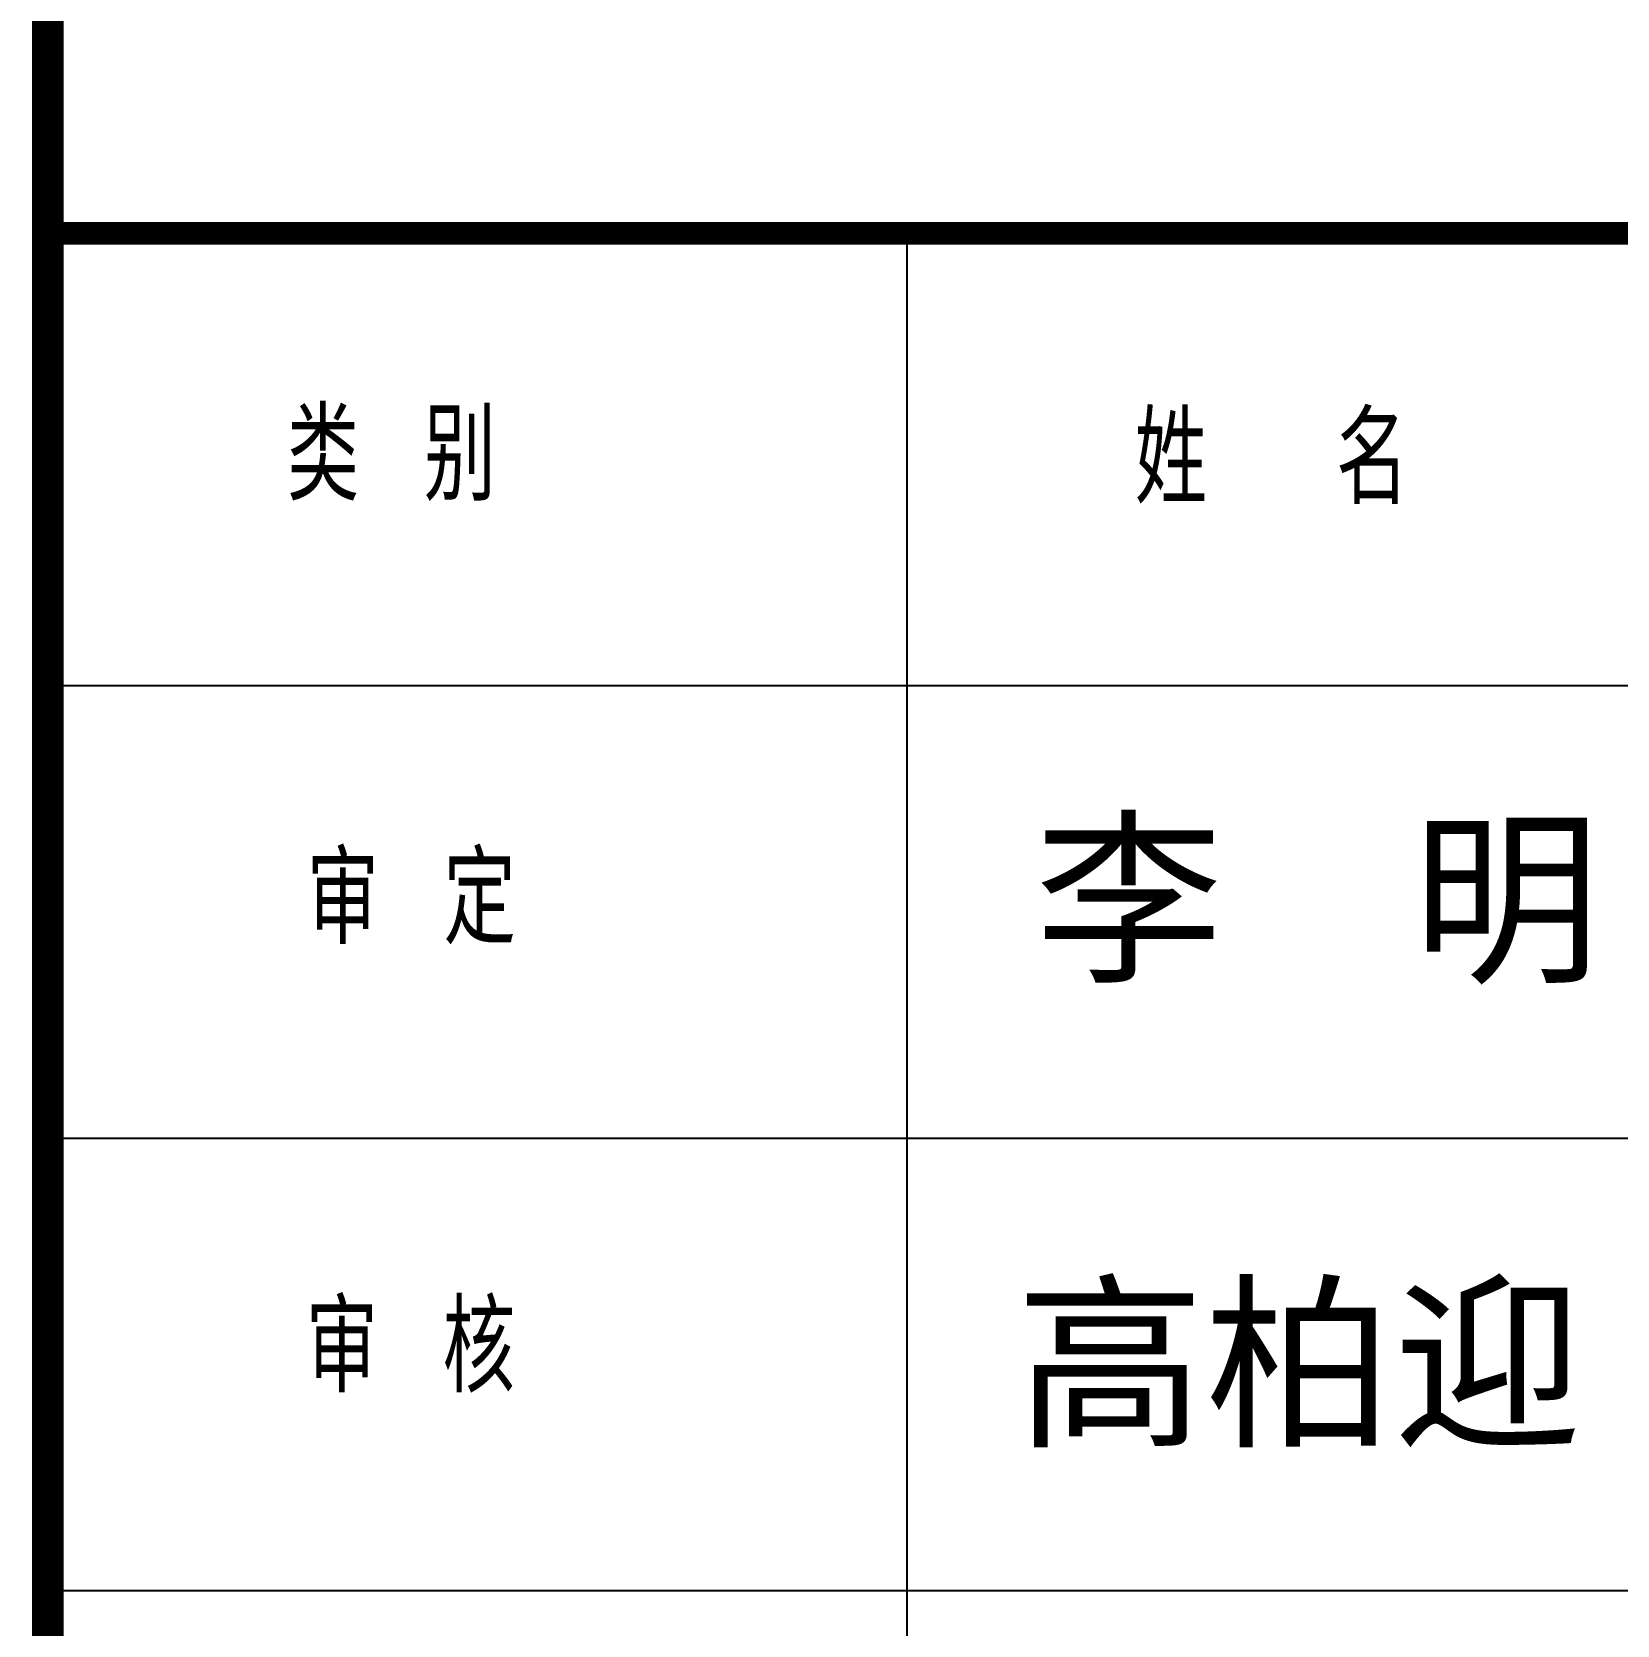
# Model space of a CAD drawing. Extents: x 1162612 to 1711260, y -157368 to 197905.
# Drawn here: x 1657408 to 1660913, y 130416 to 133938 of the extents above; entities that cross this region are included whole.
import ezdxf

# ---------------------------------------------------------------- set-up
doc = ezdxf.new("R2010")
doc.units = 0
doc.header["$LTSCALE"] = 1000
doc.header["$MEASUREMENT"] = 0
for name, color, linetype in [('PP-PM-TK', 7, 'CONTINUOUS'), ('PUB_TEXT', 7, 'CONTINUOUS'), ('PUB_TITLE', 4, 'CONTINUOUS'), ('签名', 255, 'CONTINUOUS')]:
    doc.layers.add(name, color=color, linetype=linetype)
doc.styles.add('-黑体', font='simhei.ttf', dxfattribs={"width": 0.8})
doc.styles.add('TQ', font='txt.shx', dxfattribs={"width": 0.8, "bigfont": 'hztxt.shx'})

msp = doc.modelspace()

# ---------------------------------------------------------------- linework, layer by layer
at = {"layer": 'PP-PM-TK', "color": 4, "const_width": 70}
msp.add_lwpolyline([(1657443.3, 150229), (1657443.3, 110229)], dxfattribs=at)
at = {"layer": 'PUB_TITLE', "color": 4}
for p, q in [((1659343.3, 126493), (1659343.3, 133493)), ((1657443.3, 132493), (1662943.3, 132493)), ((1657443.3, 131493), (1662943.3, 131493)), ((1657443.3, 130493), (1662943.3, 130493))]:
    msp.add_line(p, q, dxfattribs=at)
at = {"layer": 'PUB_TITLE', "color": 4, "const_width": 50}
msp.add_lwpolyline([(1657443.3, 133493), (1662943.3, 133493)], dxfattribs=at)

# ---------------------------------------------------------------- texts
at = {"layer": 'PUB_TEXT', "color": 2, "char_height": 200, "width": 1679.83, "attachment_point": 1, "style": 'TQ'}
for s, insert in [('类 别', (1657972, 133102)), ('姓  名', (1659846.3, 133094.6)), ('审 定', (1658015.7, 132121.7)), ('审 核', (1658013.8, 131130.5))]:
    msp.add_mtext(s, dxfattribs=dict(at, insert=insert))
at = {"layer": '签名', "linetype": 'CONTINUOUS', "style": '-黑体'}
for s, p in [('李  明', (1659625.2, 131868.5)), ('高柏迎', (1659583.9, 130842.7))]:
    msp.add_text(s, height=306, dxfattribs=at).set_placement(p)

doc.saveas('drawing.dxf')
